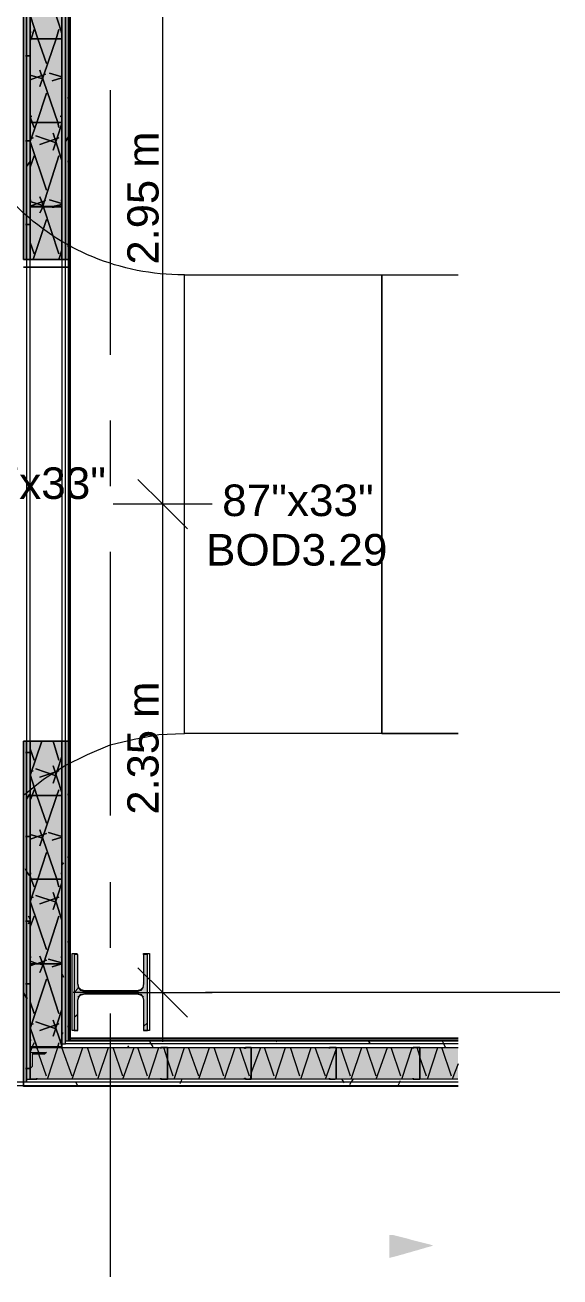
# Model space of a CAD drawing. Header units: metres. Extents: x -2 to 207, y -8 to 52.
# Drawn here: x 57.99 to 60.56, y 21.8 to 27.83 of the extents above; entities that cross this region are included whole.
import ezdxf

# ---------------------------------------------------------------- set-up
doc = ezdxf.new("R2010")
doc.units = ezdxf.units.M
doc.layers.add('HVAC - Ductos', color=5, linetype='Continuous', lineweight=0)
doc.layers.add('PDF_Text', color=7, linetype='Continuous', lineweight=0)
doc.layers.add('PDF_Geometry', color=7, linetype='Continuous', lineweight=0, true_color=0xaaaaaa)
doc.layers.add('PDF_Solid Fills', color=7, linetype='Continuous', lineweight=0, true_color=0xffffff)
doc.styles.add('PDF Helvetica', font='')
doc.styles.get('PDF Helvetica').set_extended_font_data('Helvetica')

msp = doc.modelspace()

# ---------------------------------------------------------------- hatches: boundary and pattern name
at = {"layer": 'HVAC - Ductos', "lineweight": 0, "transparency": 33554559}
msp.add_hatch(color=256, dxfattribs=at).paths.add_polyline_path([(59.8317, 21.9848), (59.7584, 22.0032), (59.7401, 22.0032), (59.7401, 21.8932), (59.7768, 21.9024), (59.7905, 21.907), (59.8088, 21.9115), (59.8226, 21.9161), (59.8409, 21.9207), (59.8547, 21.9252), (59.8729, 21.9298), (59.8867, 21.9344), (59.9051, 21.939), (59.9188, 21.9436), (59.9371, 21.9482), (59.9509, 21.9528), (59.9371, 21.9574), (59.8455, 21.9802)])
at = {"layer": 'PDF_Solid Fills', "lineweight": 0, "transparency": 33554559}
h = msp.add_hatch(color=256, dxfattribs=at)
h.paths.add_polyline_path([(57.9808, 26.6994), (57.9945, 26.6994), (57.9945, 32.8939), (57.9808, 32.8939)])
h.paths.add_polyline_path([(57.9945, 24.3811), (57.9808, 24.3811), (57.9808, 22.7408), (57.9945, 22.7408)])
h = msp.add_hatch(color=256, dxfattribs=at)
h.paths.add_polyline_path([(57.9808, 26.6994), (57.9945, 26.6994), (57.9945, 32.8939), (57.9808, 32.8939)])
h.paths.add_polyline_path([(57.9945, 24.3811), (57.9808, 24.3811), (57.9808, 22.7408), (57.9945, 22.7408)])
h = msp.add_hatch(color=256, dxfattribs=at)
h.paths.add_polyline_path([(58.0128, 26.6994), (58.0128, 32.8801), (57.9945, 32.8801), (57.9945, 26.6994)])
h.paths.add_polyline_path([(58.0128, 22.7545), (58.0128, 24.3811), (57.9945, 24.3811), (57.9945, 22.7545)])
h = msp.add_hatch(color=256, dxfattribs=at)
h.paths.add_polyline_path([(58.0128, 26.6994), (58.0128, 32.8801), (57.9945, 32.8801), (57.9945, 26.6994)])
h.paths.add_polyline_path([(58.0128, 22.7545), (58.0128, 24.3811), (57.9945, 24.3811), (57.9945, 22.7545)])
h = msp.add_hatch(color=256, dxfattribs=at)
h.paths.add_polyline_path([(58.164, 26.6994), (58.164, 32.7289), (58.0128, 32.7289), (58.0128, 26.6994)])
h.paths.add_polyline_path([(58.164, 24.3811), (58.0128, 24.3811), (58.0128, 22.9057), (58.0448, 22.9103), (58.164, 22.9103)])
h = msp.add_hatch(color=256, dxfattribs=at)
h.paths.add_polyline_path([(58.164, 26.6994), (58.164, 32.7289), (58.0128, 32.7289), (58.0128, 26.6994)])
h.paths.add_polyline_path([(58.164, 24.3811), (58.0128, 24.3811), (58.0128, 22.9057), (58.1457, 22.9103), (58.164, 22.9103)])
h = msp.add_hatch(color=256, dxfattribs=at)
h.paths.add_polyline_path([(58.164, 29.7554), (58.1823, 29.7554), (58.1823, 32.7106), (58.164, 32.7106)])
h.paths.add_polyline_path([(58.1823, 22.9378), (58.164, 22.9378), (58.164, 22.9241), (58.1823, 22.9241)])
h.paths.add_polyline_path([(58.164, 22.9424), (58.1823, 22.9424), (58.1823, 24.3811), (58.164, 24.3811)])
h.paths.add_polyline_path([(58.164, 26.6994), (58.1823, 26.6994), (58.1823, 29.6271), (58.164, 29.6271)])
h = msp.add_hatch(color=256, dxfattribs=at)
h.paths.add_polyline_path([(58.1961, 24.3811), (58.1823, 24.3811), (58.1823, 22.9378), (58.1961, 22.9378)])
h.paths.add_polyline_path([(58.1823, 29.7554), (58.1961, 29.7554), (58.1961, 32.6969), (58.1823, 32.6969)])
h.paths.add_polyline_path([(58.1823, 26.6994), (58.1961, 26.6994), (58.1961, 29.6133), (58.1823, 29.6133)])
h = msp.add_hatch(color=256, dxfattribs=at)
h.paths.add_polyline_path([(58.164, 26.6994), (58.1823, 26.6994), (58.1823, 29.6271), (58.164, 29.6271)])
h.paths.add_polyline_path([(58.164, 22.9241), (58.1823, 22.9241), (58.1823, 24.3811), (58.164, 24.3811)])
h = msp.add_hatch(color=256, dxfattribs=at)
h.paths.add_polyline_path([(58.1823, 26.6994), (58.1961, 26.6994), (58.1961, 29.6133), (58.1823, 29.6133)])
h.paths.add_polyline_path([(58.1823, 22.9378), (58.1961, 22.9378), (58.1961, 24.3811), (58.1823, 24.3811)])
for points in [[(58.2419, 23.2127), (58.2419, 23.3547), (58.2235, 23.3547), (58.2235, 22.9882), (58.2419, 22.9882), (58.2419, 23.1394), (58.2465, 23.1532), (58.2511, 23.1577), (58.2557, 23.1669), (58.5443, 23.1669), (58.5534, 23.1577), (58.5534, 23.1486), (58.558, 23.1486), (58.558, 22.9882), (58.5763, 22.9882), (58.5763, 23.3547), (58.558, 23.3547), (58.5534, 23.199), (58.5489, 23.1898), (58.5443, 23.1852), (58.526, 23.1806), (58.274, 23.1761), (58.274, 23.1806), (58.2557, 23.1806), (58.2557, 23.1898), (58.2511, 23.1944), (58.2465, 23.1944), (58.2465, 23.2127)], [(58.0174, 22.8141), (58.0128, 22.8095), (58.0128, 22.7545), (59.0437, 22.7591), (60.07, 22.7591), (60.07, 22.9057), (58.0128, 22.9057), (58.0128, 22.8828), (58.0861, 22.8828), (58.0815, 22.8783), (58.022, 22.8737)]]:
    msp.add_hatch(color=256, dxfattribs=at).paths.add_polyline_path(points)

# ---------------------------------------------------------------- linework, layer by layer
at = {"layer": 'HVAC - Ductos', "lineweight": 0}
for points in [[(58.6497, 22.9332), (58.6497, 25.5219), (58.6497, 28.7108)], [(60.07, 24.4177), (60.0013, 24.4177), (59.9051, 24.4177), (59.8043, 24.4177), (59.7034, 24.4177), (59.7034, 26.6261), (59.8043, 26.6261), (59.9051, 26.6261), (60.0013, 26.6261), (60.07, 26.6261)], [(59.7034, 26.6261), (59.8409, 26.6261), (59.9783, 26.6261), (60.07, 26.6261)], [(58.5306, 25.641), (58.6497, 25.5219), (58.7688, 25.4028)], [(58.8879, 25.5219), (58.6497, 25.5219), (58.4114, 25.5219)], [(59.7034, 24.4177), (59.8409, 24.4177), (59.9783, 24.4177), (60.07, 24.4177)], [(58.5306, 23.2906), (58.6497, 23.1715), (58.7688, 23.0524)], [(58.4114, 23.1715), (58.6497, 23.1715), (58.8879, 23.1715)]]:
    msp.add_lwpolyline(points, dxfattribs=at)
msp.add_lwpolyline([(57.9853, 24.1245), (58.077, 24.1978), (58.1777, 24.2619), (58.2877, 24.3169), (58.3977, 24.3627), (58.5122, 24.3902), (58.6313, 24.4131), (58.7505, 24.4177), (58.7551, 24.4177), (58.7551, 26.6261), (58.7505, 26.6261, -0.415449), (57.6096, 27.7669)], format="xyb", dxfattribs=at)
msp.add_lwpolyline([(59.7034, 24.4177), (58.7551, 24.4177), (58.7551, 26.6261), (59.7034, 26.6261)], close=True, dxfattribs=at)
at = {"layer": 'PDF_Geometry', "lineweight": 0}
for points in [[(60.07, 32.9121), (57.9808, 32.9121), (57.9808, 32.6969), (57.9808, 26.6994), (58.1961, 26.6994), (58.1961, 29.595), (60.07, 29.595)], [(60.07, 32.8939), (57.9945, 32.8939), (57.9945, 32.8801), (57.9945, 32.6969), (57.9945, 26.6994), (57.9945, 26.6627), (58.0128, 26.6627), (57.9945, 26.6627), (57.9808, 26.6627), (57.9945, 26.6627), (57.9945, 24.3811), (57.9945, 22.9378), (57.9945, 22.7545), (57.9945, 22.7408), (60.07, 22.7408)], [(57.9945, 24.3811), (58.0128, 24.3811), (58.0128, 26.6627), (58.0128, 26.6994), (58.0128, 32.6969), (58.0128, 32.7289), (58.0128, 32.8801), (60.0699, 32.8801)], [(57.9808, 22.9378), (57.9808, 24.3811), (58.1961, 24.3811), (58.1961, 26.6627), (58.1961, 26.6994), (58.1961, 26.6627), (58.1961, 24.3811), (58.1961, 26.6627), (58.1961, 26.6994), (57.9808, 26.6994), (57.9808, 32.6969)], [(60.07, 32.7106), (58.1823, 32.7106), (58.1823, 32.6969), (58.1823, 29.7554), (58.164, 29.7554), (58.164, 29.6775), (58.164, 29.6271), (58.164, 26.6994), (58.164, 26.6627), (58.164, 24.3811), (58.0128, 24.3811)], [(58.1961, 22.9378), (58.1961, 24.3811), (58.1823, 24.3811), (58.1823, 26.6627), (58.1823, 26.6994), (58.1823, 29.6133), (58.1961, 29.6133), (60.07, 29.6133), (58.1961, 29.6133), (58.1961, 29.5996), (58.1961, 26.6994), (58.1961, 26.6627), (58.1961, 24.3811)], [(58.1961, 26.6994), (58.1961, 29.5996), (58.1961, 26.6994)], [(58.1961, 29.595), (58.1961, 22.9378)], [(58.1961, 29.595), (58.1961, 22.9378)], [(58.1961, 29.595), (58.1961, 22.9378)], [(58.1961, 29.595), (58.1961, 22.9378)], [(58.2007, 22.9378), (58.2007, 29.595), (60.07, 29.595), (58.2007, 29.595), (58.2007, 22.9378), (60.07, 22.9378)], [(58.3977, 27.515), (58.3977, 26.2412)], [(57.9808, 26.6994), (57.9945, 26.6994), (57.9945, 26.6627), (57.9945, 24.3811), (57.9808, 24.3811)], [(57.9945, 26.6994), (58.0128, 26.6994)], [(60.0699, 22.7545), (58.0128, 22.7545), (58.0128, 22.9057), (58.0128, 22.9378), (58.0128, 24.3811), (58.0128, 26.6627), (58.0128, 26.6994), (58.164, 26.6994), (58.164, 26.6627), (58.1823, 26.6627), (58.164, 26.6627), (58.164, 24.3811), (58.164, 22.9378), (58.164, 22.9241), (58.164, 22.9057), (60.07, 22.9057)], [(58.164, 26.6994), (58.1823, 26.6994)], [(60.07, 22.9241), (58.1823, 22.9241), (58.1823, 22.9378), (58.1823, 24.3811), (58.1823, 26.6627), (58.1823, 26.6994), (58.1961, 26.6994)], [(58.3977, 25.9251), (58.3977, 25.6089)], [(58.3977, 25.2928), (58.3977, 24.0237)], [(60.07, 22.7225), (57.9808, 22.7225), (57.9808, 22.9378), (57.9808, 24.3811), (58.1961, 24.3811), (58.1961, 22.9378), (60.07, 22.9378)], [(58.1823, 24.3811), (58.164, 24.3811)], [(58.1961, 22.9378), (58.1961, 24.3811), (58.1961, 22.9378)], [(58.3977, 23.703), (58.3977, 23.3868)], [(58.2373, 22.9882), (58.2144, 22.9882), (58.2144, 23.3593), (58.2373, 23.3593), (58.2373, 23.3547)], [(58.558, 23.3547), (58.558, 23.3593), (58.5855, 23.3593), (58.5855, 22.9882), (58.558, 22.9882)], [(58.5351, 23.1715), (58.219, 23.1715)], [(58.2235, 23.1715), (58.2465, 23.1944)], [(58.2419, 23.199), (58.2557, 23.1852), (58.274, 23.1806), (58.526, 23.1806), (58.5443, 23.1852), (58.558, 23.199)], [(58.558, 23.1486), (58.5443, 23.1577), (58.526, 23.1623), (58.274, 23.1623), (58.2557, 23.1577), (58.2419, 23.1486)], [(58.3381, 23.1669), (58.3519, 23.1761)], [(60.0837, 23.1715), (58.8559, 23.1715)], [(60.5602, 23.1715), (60.0837, 23.1715)], [(58.2235, 23.0524), (58.2419, 23.0661)], [(58.3977, 23.0707), (58.3977, 21.8016)], [(58.558, 23.0066), (58.5764, 23.0248)], [(60.07, 22.7179), (57.9808, 22.7179), (57.9808, 22.7225), (60.07, 22.7225), (57.9808, 22.7225), (57.9808, 22.7408), (57.9808, 22.7225), (57.9808, 22.7408), (57.9808, 22.9378), (57.9808, 22.7408), (57.9808, 22.7225), (57.9808, 22.7408), (57.9808, 22.7225), (57.9808, 22.7408), (57.9808, 22.7225), (54.4941, 22.7225), (54.4941, 22.7408), (57.9808, 22.7408)]]:
    msp.add_lwpolyline(points, dxfattribs=at)
for points in [[(57.9808, 26.6994), (57.9945, 26.6994), (57.9945, 32.8939), (57.9808, 32.8939)], [(57.9945, 26.6994), (58.0128, 26.6994), (58.0128, 32.8801), (57.9945, 32.8801)], [(58.0128, 26.6994), (58.164, 26.6994), (58.164, 32.7289), (58.0128, 32.7289)], [(58.164, 26.6994), (58.1823, 26.6994), (58.1823, 29.6271), (58.164, 29.6271)], [(58.1823, 26.6994), (58.1961, 26.6994), (58.1961, 29.6133), (58.1823, 29.6133)], [(58.1961, 29.5721), (58.1961, 22.9424)], [(58.2053, 22.9516), (58.2053, 29.5859), (58.2053, 22.947), (58.2053, 29.5859)], [(58.164, 27.7669), (58.164, 27.7623), (58.0128, 27.7623), (58.0128, 27.7669), (58.0128, 27.7944), (58.0174, 27.7944), (58.0128, 27.7944), (58.0128, 27.7669), (58.0128, 27.7623), (58.164, 27.7623), (58.164, 27.7669), (58.164, 27.7944)], [(58.1594, 27.7944), (58.164, 27.7944)], [(58.164, 27.3592), (58.0128, 27.3592), (58.0128, 27.3912), (58.0174, 27.3912), (58.0174, 27.3866), (58.0128, 27.3866), (58.0128, 27.3592), (58.164, 27.3592), (58.164, 27.3866), (58.1594, 27.3866), (58.1594, 27.3912), (58.164, 27.3912)], [(58.164, 26.956), (58.164, 26.9514), (58.0128, 26.9514), (58.0128, 26.956), (58.0128, 26.9834), (58.0174, 26.9834), (58.0128, 26.9834), (58.0128, 26.956), (58.164, 26.956), (58.164, 26.9834)], [(58.1594, 26.9834), (58.164, 26.9834)], [(58.1961, 26.6627), (57.9808, 26.6627)], [(58.164, 26.6627), (58.0128, 26.6627)], [(58.1961, 26.6627), (58.1823, 26.6627)], [(57.9945, 24.3811), (57.9808, 24.3811), (57.9808, 22.7408), (57.9945, 22.7408)], [(58.0128, 24.3811), (57.9945, 24.3811), (57.9945, 22.7545), (58.0128, 22.7545)], [(58.164, 24.3811), (58.0128, 24.3811), (58.0128, 22.9057), (58.164, 22.9057)], [(58.1823, 24.3811), (58.164, 24.3811), (58.164, 22.9241), (58.1823, 22.9241)], [(58.1961, 24.3811), (58.1823, 24.3811), (58.1823, 22.9378), (58.1961, 22.9378)], [(58.164, 24.1199), (58.0128, 24.1199), (58.0128, 24.152), (58.0174, 24.152), (58.0128, 24.152), (58.0128, 24.1199), (58.164, 24.1199), (58.164, 24.152)], [(58.1594, 24.152), (58.164, 24.152)], [(58.164, 23.7167), (58.0128, 23.7167), (58.0128, 23.7442), (58.0174, 23.7442), (58.0128, 23.7442), (58.0128, 23.7167), (58.164, 23.7167), (58.164, 23.7442)], [(58.1594, 23.7442), (58.164, 23.7442)], [(58.164, 23.3135), (58.164, 23.3089), (58.0128, 23.3089), (58.0128, 23.3135), (58.0128, 23.341), (58.0174, 23.341), (58.0128, 23.341), (58.0128, 23.3135), (58.0128, 23.3089), (58.164, 23.3089), (58.164, 23.3135), (58.164, 23.341)], [(58.1594, 23.341), (58.164, 23.341)], [(58.5764, 22.9882), (58.5764, 23.3547), (58.558, 23.3547), (58.558, 23.2127), (58.5534, 23.1944), (58.5443, 23.1806), (58.526, 23.1761), (58.274, 23.1761), (58.2557, 23.1806), (58.2465, 23.1944), (58.2419, 23.2127), (58.2419, 23.3547), (58.2235, 23.3547), (58.2235, 22.9882), (58.2419, 22.9882), (58.2419, 23.1348), (58.2465, 23.1486), (58.2557, 23.1623), (58.274, 23.1669), (58.526, 23.1669), (58.5443, 23.1623), (58.5534, 23.1486), (58.558, 23.1348), (58.558, 22.9882)], [(58.164, 22.9103), (58.0128, 22.9103), (58.0128, 22.9424), (58.0174, 22.9424), (58.0128, 22.9424), (58.0128, 22.9103), (58.164, 22.9103), (58.164, 22.9424)], [(58.0448, 22.9057), (58.0174, 22.9057), (58.0128, 22.9057), (58.0128, 22.7591), (58.0128, 22.7545), (58.0174, 22.7545), (58.0448, 22.7545), (58.0448, 22.7591), (58.0448, 22.7545), (58.0174, 22.7545), (58.0128, 22.7545), (58.0128, 22.7591), (58.0128, 22.9057), (58.0174, 22.9057), (58.0448, 22.9057), (58.0448, 22.9012)], [(58.1594, 22.9424), (58.164, 22.9424)], [(58.1961, 22.9424), (60.07, 22.9424)], [(58.1961, 22.9378), (60.07, 22.9378)], [(58.2053, 22.9516), (60.07, 22.9516)], [(58.6405, 22.9012), (58.6405, 22.9057)], [(58.6726, 22.9057), (58.6726, 22.7591), (58.6726, 22.7545), (58.6405, 22.7545), (58.6405, 22.7591), (58.6405, 22.7545), (58.6726, 22.7545), (58.6726, 22.7591), (58.6726, 22.9057), (58.6405, 22.9057)], [(59.0758, 22.9057), (59.0758, 22.7591), (59.0758, 22.7545), (59.0437, 22.7545), (59.0437, 22.7591), (59.0482, 22.7591), (59.0482, 22.7545), (59.0758, 22.7545), (59.0758, 22.7591), (59.0758, 22.9057), (59.0482, 22.9057), (59.0482, 22.9012), (59.0437, 22.9012), (59.0437, 22.9057)], [(59.4515, 22.9012), (59.4515, 22.9057)], [(59.479, 22.9057), (59.4835, 22.9057), (59.4835, 22.7591), (59.4835, 22.7545), (59.479, 22.7545), (59.4515, 22.7545), (59.4515, 22.7591), (59.4515, 22.7545), (59.479, 22.7545), (59.4835, 22.7591), (59.4835, 22.9057), (59.479, 22.9057), (59.4515, 22.9057)], [(59.8547, 22.9012), (59.8547, 22.9057)], [(59.8867, 22.9057), (59.8867, 22.7591), (59.8867, 22.7545), (59.8547, 22.7545), (59.8547, 22.7591), (59.8547, 22.7545), (59.8867, 22.7545), (59.8867, 22.7591), (59.8867, 22.9057), (59.8547, 22.9057)], [(58.0907, 22.8828), (58.0861, 22.8783), (58.0815, 22.8737), (58.022, 22.8737), (58.022, 22.8141), (58.0174, 22.8095), (58.0128, 22.8049), (58.0128, 22.8828)]]:
    msp.add_lwpolyline(points, close=True, dxfattribs=at)
at = {"layer": 'PDF_Geometry', "color": 254, "lineweight": 0, "true_color": 0xd2d2d2}
for points in [[(58.0907, 28.1106), (58.0128, 27.8769), (58.0494, 27.7623), (58.0907, 27.6433), (58.0494, 27.7623), (58.0128, 27.8769)], [(58.1228, 27.9182), (58.164, 27.7899)], [(58.0311, 27.8081), (58.0174, 27.7623), (58.0128, 27.7532), (58.0174, 27.7623)], [(58.1503, 27.8081), (58.1365, 27.7623), (58.0586, 27.5332), (58.1365, 27.7623)], [(58.0586, 27.6112), (58.1457, 27.3592), (58.1503, 27.3363), (58.1457, 27.3592)], [(58.0861, 27.5928), (58.0128, 27.5654)], [(58.0128, 27.5882), (58.0724, 27.5699)], [(58.1045, 27.5974), (58.164, 27.579)], [(58.164, 27.5745), (58.1182, 27.5608)], [(58.0907, 27.5012), (58.0448, 27.3592), (58.0128, 27.2675), (58.0907, 27.0338), (58.0128, 27.2675), (58.0448, 27.3592)], [(58.0128, 27.3866), (58.022, 27.3592), (58.0311, 27.3363), (58.022, 27.3592)], [(58.164, 27.3546), (58.1228, 27.2263)], [(58.1228, 27.3087), (58.164, 27.1759)], [(58.0266, 27.2859), (58.0128, 27.2813)], [(58.0402, 27.295), (58.1319, 27.2629)], [(58.1503, 27.2859), (58.0586, 27.2538)], [(58.0311, 27.1988), (58.0128, 27.1438)], [(58.1503, 27.1988), (58.0724, 26.956)], [(58.0861, 26.9834), (58.0128, 26.956)], [(58.0128, 26.9788), (58.0724, 26.9606)], [(58.0586, 27.0018), (58.077, 26.956)], [(58.0724, 26.9514), (58.0586, 26.9239)], [(58.077, 26.9514), (58.1503, 26.7269)], [(58.1045, 26.988), (58.164, 26.9697)], [(58.1273, 26.9514), (58.1182, 26.9514)], [(58.164, 26.9652), (58.1273, 26.956)], [(58.0907, 26.8918), (58.0266, 26.6994)], [(58.0128, 26.7819), (58.0311, 26.7269)], [(58.164, 26.7452), (58.1503, 26.6994)], [(58.0678, 24.3811), (58.0128, 24.2161)], [(58.1228, 24.3811), (58.1503, 24.2894)], [(58.0128, 24.3444), (58.0311, 24.2894)], [(58.164, 24.3077), (58.1228, 24.1794)], [(58.0266, 24.239), (58.0128, 24.2344)], [(58.0402, 24.2482), (58.1319, 24.2161)], [(58.1503, 24.239), (58.0586, 24.207)], [(58.1228, 24.2619), (58.164, 24.1336)], [(58.0128, 24.2207), (58.0448, 24.1199), (58.0907, 23.987), (58.0448, 24.1199)], [(58.0311, 24.1474), (58.022, 24.1199), (58.0128, 24.097), (58.022, 24.1199)], [(58.1503, 24.1474), (58.1411, 24.1199), (58.0586, 23.8771), (58.1411, 24.1199)], [(58.0907, 23.9366), (58.0128, 23.9091)], [(58.0128, 23.9321), (58.0724, 23.9137)], [(58.0586, 23.9549), (58.1411, 23.7167), (58.1503, 23.68), (58.1411, 23.7167)], [(58.0999, 23.9412), (58.164, 23.9229)], [(58.164, 23.9183), (58.1182, 23.9045)], [(58.0907, 23.845), (58.0494, 23.7167), (58.0128, 23.6068), (58.0494, 23.7167)], [(58.0128, 23.7304), (58.0174, 23.7167), (58.0311, 23.68), (58.0174, 23.7167)], [(58.164, 23.6984), (58.1228, 23.5701)], [(58.0266, 23.6296), (58.0128, 23.6251)], [(58.0402, 23.6388), (58.1319, 23.6068)], [(58.1503, 23.6296), (58.0586, 23.5976)], [(58.1228, 23.6526), (58.164, 23.5197)], [(58.0128, 23.6114), (58.0907, 23.3777)], [(58.0311, 23.538), (58.0128, 23.4876)], [(58.1503, 23.538), (58.077, 23.3089), (58.0586, 23.2677), (58.077, 23.3089)], [(58.0907, 23.3273), (58.0448, 23.3089)], [(58.0586, 23.3456), (58.0724, 23.3089), (58.1503, 23.0707), (58.0724, 23.3089)], [(58.0999, 23.3319), (58.164, 23.3135)], [(58.0128, 23.3227), (58.0494, 23.3089)], [(58.0402, 23.3089), (58.0128, 23.2998)], [(58.054, 23.3089), (58.0724, 23.3043)], [(58.164, 23.3089), (58.1182, 23.2952)], [(58.0907, 23.2357), (58.0128, 22.9974)], [(58.0128, 23.1257), (58.0311, 23.0707)], [(58.164, 23.089), (58.1228, 22.9608)], [(58.0402, 23.0294), (58.1319, 22.9974)], [(58.1228, 23.0386), (58.164, 22.9149)], [(58.0266, 23.0203), (58.0128, 23.0157)], [(58.0128, 23.002), (58.0448, 22.9103)], [(58.1503, 23.0203), (58.0586, 22.9882)], [(58.0311, 22.9287), (58.022, 22.9103)]]:
    msp.add_lwpolyline(points, close=True, dxfattribs=at)
at = {"layer": 'PDF_Geometry', "color": 254, "lineweight": 0, "true_color": 0xeaeaea}
for points in [[(58.0128, 27.6799), (57.9945, 27.6799), (57.9899, 27.6799), (57.9945, 27.6799)], [(58.1961, 27.4783), (58.1915, 27.4783)], [(58.0128, 27.2721), (57.9945, 27.2721), (57.9899, 27.2721), (57.9945, 27.2721)], [(58.1823, 27.2675), (58.1961, 27.2904)], [(57.9945, 27.1484), (58.0128, 27.1713), (57.9945, 27.1484), (57.9945, 27.1438)], [(58.1961, 27.1713), (58.1915, 27.1713)], [(58.0128, 26.8689), (57.9945, 26.8689), (57.9899, 26.8689), (57.9945, 26.8689)], [(58.1961, 26.7635), (58.1915, 26.7635)], [(58.0128, 24.3261), (57.9945, 24.3261), (57.9899, 24.3261), (57.9945, 24.3261)], [(57.9945, 24.1016), (58.0082, 24.1245), (57.9945, 24.1016), (57.9945, 24.097)], [(58.1961, 24.1245), (58.1915, 24.1245)], [(58.0128, 23.9229), (57.9945, 23.9229), (57.9899, 23.9229), (57.9945, 23.9229)], [(58.1961, 23.8221), (58.1915, 23.8221)], [(57.9945, 23.7534), (58.0082, 23.735), (57.9945, 23.7534), (57.9899, 23.7671)], [(58.164, 23.7855), (58.1731, 23.7946)], [(58.0128, 23.5152), (57.9945, 23.5152), (57.9899, 23.5152), (57.9945, 23.5152)], [(58.0036, 23.538), (58.0128, 23.5243)], [(58.0036, 23.5014), (58.0128, 23.5197)], [(58.1961, 23.4143), (58.1915, 23.4143)], [(58.0128, 23.2127), (57.9945, 23.2127), (57.9899, 23.2127), (57.9945, 23.2127)], [(58.164, 23.2631), (58.1731, 23.2448)], [(57.9945, 23.144), (57.9991, 23.144), (57.9945, 23.144), (57.9808, 23.1715)], [(58.164, 22.9699), (58.1686, 22.979)], [(58.1961, 23.0066), (58.1915, 23.0066)], [(58.0128, 22.8049), (57.9945, 22.8049), (57.9899, 22.8049), (57.9945, 22.8049)]]:
    msp.add_lwpolyline(points, close=True, dxfattribs=at)
at = {"layer": 'PDF_Geometry', "color": 254, "lineweight": 0, "true_color": 0xd2d2d2}
for points in [[(58.1045, 26.9514), (58.1045, 26.956)], [(58.0128, 22.8828), (58.022, 22.9057)], [(58.054, 22.8828), (58.0448, 22.9057)], [(58.0953, 22.7545), (58.1457, 22.9057), (58.1457, 22.9103), (58.1503, 22.9287), (58.1457, 22.9103), (58.1457, 22.9057)], [(58.2144, 22.7683), (58.164, 22.9057)], [(58.2144, 22.7545), (58.2648, 22.9057)], [(58.3335, 22.7683), (58.2877, 22.9057)], [(58.3381, 22.7545), (58.3885, 22.9057)], [(58.4572, 22.7683), (58.4114, 22.9057)], [(58.4572, 22.7545), (58.5122, 22.9057)], [(58.5764, 22.7683), (58.5306, 22.9057)], [(58.5809, 22.7545), (58.6313, 22.9057)], [(58.7001, 22.7683), (58.6726, 22.8508), (58.6543, 22.9057)], [(58.7047, 22.7545), (58.7551, 22.9057)], [(58.8238, 22.7683), (58.7733, 22.9057)], [(58.8238, 22.7545), (58.8741, 22.9057)], [(58.9429, 22.7683), (58.8971, 22.9057)], [(58.9475, 22.7545), (58.9979, 22.9057)], [(59.0666, 22.7683), (59.0208, 22.9057)], [(59.0758, 22.7821), (59.1216, 22.9057)], [(59.1857, 22.7683), (59.1399, 22.9057)], [(59.1903, 22.7545), (59.2407, 22.9057)], [(59.3095, 22.7683), (59.2636, 22.9057)], [(59.314, 22.7545), (59.3644, 22.9057)], [(59.4331, 22.7683), (59.3827, 22.9057)], [(59.4835, 22.9012), (59.4835, 22.9057)], [(59.5522, 22.7683), (59.5064, 22.9057)], [(59.5568, 22.7545), (59.6072, 22.9057)], [(59.676, 22.7683), (59.6302, 22.9057)], [(59.676, 22.7545), (59.7309, 22.9057)], [(59.7951, 22.7683), (59.7493, 22.9057)], [(59.7997, 22.7545), (59.8501, 22.9057)], [(59.8867, 22.8645), (59.8729, 22.9057)], [(59.9234, 22.7545), (59.9737, 22.9057)], [(60.0379, 22.7683), (59.9921, 22.9057)], [(58.0907, 22.7683), (58.054, 22.8737)], [(59.4331, 22.7545), (59.4835, 22.8966)], [(59.9188, 22.7683), (59.8867, 22.8599)], [(59.8867, 22.8233), (59.8867, 22.8279)], [(60.07, 22.8278), (60.0425, 22.7545)], [(59.0712, 22.7545), (59.0758, 22.7775)]]:
    msp.add_lwpolyline(points, dxfattribs=at)
at = {"layer": 'PDF_Geometry', "color": 254, "lineweight": 0, "true_color": 0xeaeaea}
for points in [[(58.4848, 22.9149), (58.4802, 22.9057)], [(58.6038, 22.9103), (58.5946, 22.9241), (58.5855, 22.9378)], [(59.1995, 22.9378), (59.1949, 22.9332)], [(59.6485, 22.9241), (59.6393, 22.9378)], [(60.0104, 22.9057), (60.0013, 22.9241), (59.9967, 22.9332)], [(58.2419, 22.7225), (58.2327, 22.7362)], [(58.7413, 22.7545), (58.7367, 22.7408), (58.7321, 22.7317)], [(59.5248, 22.7362), (59.5202, 22.7408), (59.511, 22.7545)], [(59.566, 22.7545), (59.5568, 22.7408), (59.5477, 22.7271)], [(59.7905, 22.7454), (59.7905, 22.7408), (59.7813, 22.7225)]]:
    msp.add_lwpolyline(points, dxfattribs=at)

# ---------------------------------------------------------------- texts
at = {"layer": 'PDF_Text', "lineweight": 0, "char_height": 0.15002, "attachment_point": 4, "rotation": 90, "style": 'PDF Helvetica'}
for s, insert in [('2.95 m', (58.5557, 26.6755)), ('2.35 m', (58.5557, 24.0272))]:
    msp.add_mtext(s, dxfattribs=dict(at, insert=insert))
at = {"layer": 'PDF_Text', "lineweight": 0, "attachment_point": 4, "style": 'PDF Helvetica'}
for s, insert, char_height in [('87"x33"-60"x33"-60"x33"', (56.0492, 25.6221), 0.151898), ('87"x33"', (58.9357, 25.5396), 0.1519), ('BOD3.29', (58.8578, 25.3014), 0.1519)]:
    msp.add_mtext(s, dxfattribs=dict(at, insert=insert, char_height=char_height))

doc.saveas('drawing.dxf')
